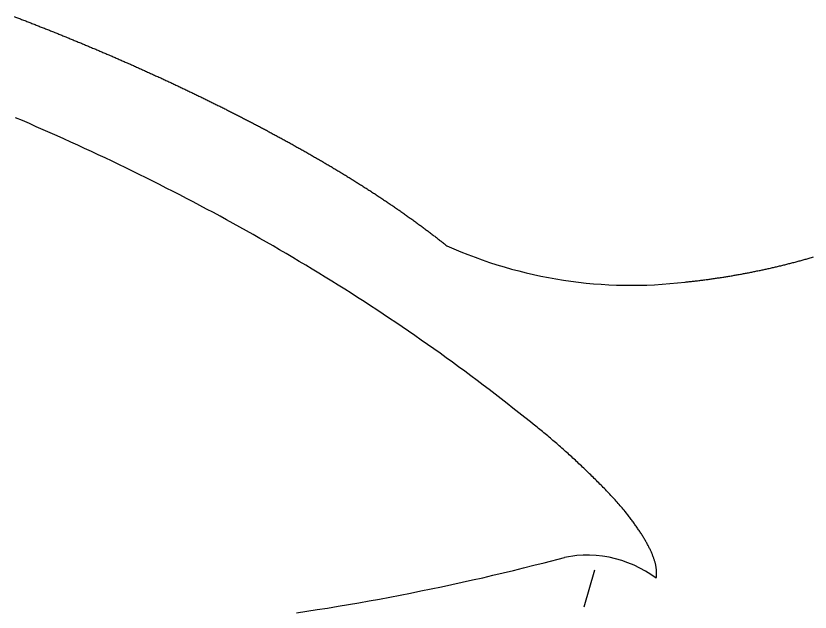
# Model space of a CAD drawing. Extents: x 832 to 912, y 781 to 934.
# Drawn here: x 872.48 to 885.81, y 809.59 to 819.59 of the extents above; entities that cross this region are included whole.
import ezdxf

# ---------------------------------------------------------------- set-up
doc = ezdxf.new("R2010")
doc.units = 0
doc.header["$MEASUREMENT"] = 0
doc.layers.add('1', color=4, linetype='Continuous')
doc.layers.add('SPA', color=2, linetype='Continuous')

# ---------------------------------------------------------------- blocks, each defined once
blk = doc.blocks.new('2010SOVEREIGN')
at = {"layer": 'SPA', "color": 3, "linetype": 'Continuous'}
blk.add_line((49.658, 11.709), (49.832, 12.329), dxfattribs=at)
at = {"layer": 'SPA', "color": 2, "linetype": 'Continuous'}
for points in [[(40.095, 21.608, -0.000454), (40.165, 21.581, -0.000453), (40.234, 21.555, -0.000453), (40.304, 21.528, -0.000452), (40.373, 21.501, -0.000452), (40.443, 21.474, -0.000451), (40.512, 21.446, -0.000451), (40.581, 21.419, -0.000451), (40.651, 21.392, -0.00045), (40.72, 21.364, -0.00045), (40.789, 21.336, -0.000448), (40.858, 21.309, -0.000449), (40.927, 21.281, -0.000451), (40.996, 21.252, -0.000454), (41.065, 21.224, -0.00046), (41.134, 21.196, -0.000464), (41.203, 21.167, -0.000465), (41.272, 21.139, -0.000467), (41.34, 21.11, -0.000469), (41.409, 21.081, -0.000471), (41.478, 21.052, -0.000473), (41.546, 21.023, -0.000475), (41.615, 20.994, -0.000477), (41.683, 20.965, -0.000479), (41.752, 20.935, -0.000481), (41.82, 20.905, -0.000483), (41.888, 20.876, -0.000486), (41.956, 20.846, -0.000488), (42.025, 20.816, -0.00049), (42.093, 20.786, -0.000492), (42.161, 20.755, -0.000494), (42.229, 20.725, -0.000496), (42.296, 20.694, -0.000498), (42.364, 20.664, -0.0005), (42.432, 20.633, -0.000502), (42.5, 20.602, -0.000504), (42.567, 20.571, -0.000506), (42.635, 20.539, -0.000508), (42.703, 20.508, -0.00051), (42.77, 20.477, -0.000512), (42.837, 20.445, -0.000514), (42.905, 20.413, -0.000516), (42.972, 20.381, -0.000518), (43.039, 20.349, -0.00052), (43.106, 20.317, -0.000522), (43.173, 20.284, -0.000524), (43.24, 20.252, -0.000526), (43.307, 20.219, -0.000528), (43.374, 20.186, -0.00053), (43.441, 20.153, -0.000532), (43.508, 20.12, -0.000534), (43.574, 20.087, -0.000536), (43.641, 20.054, -0.000538), (43.707, 20.02, -0.000536), (43.774, 19.987, -0.000527), (43.84, 19.953, -0.000528), (43.907, 19.919, -0.000541), (43.974, 19.884, -0.000551), (44.04, 19.85, -0.000562), (44.107, 19.815, -0.000571), (44.174, 19.78, -0.000583), (44.24, 19.745, -0.000593), (44.307, 19.71, -0.000604), (44.373, 19.674, -0.000615), (44.44, 19.639, -0.000627), (44.506, 19.603, -0.000638), (44.573, 19.567, -0.00065), (44.639, 19.531, -0.000661), (44.705, 19.494, -0.000674), (44.771, 19.458, -0.000686), (44.837, 19.421, -0.0007), (44.903, 19.384, -0.000712), (44.969, 19.347, -0.000726), (45.035, 19.309, -0.000739), (45.1, 19.272, -0.000753), (45.166, 19.234, -0.000767), (45.231, 19.196, -0.000782), (45.296, 19.158, -0.000796), (45.361, 19.12, -0.000811), (45.425, 19.082, -0.000826), (45.49, 19.043, -0.000842), (45.554, 19.005, -0.000858), (45.618, 18.966, -0.000875), (45.682, 18.927, -0.000891), (45.745, 18.888, -0.00091), (45.808, 18.848, -0.000926), (45.871, 18.809, -0.000941), (45.934, 18.769, -0.000952), (45.997, 18.729, -0.000959), (46.059, 18.689, -0.00097), (46.121, 18.649, -0.000989), (46.183, 18.608, -0.001004), (46.245, 18.567, -0.001019), (46.307, 18.526, -0.001034), (46.368, 18.485, -0.001051), (46.43, 18.443, -0.001065), (46.491, 18.401, -0.001079), (46.552, 18.359, -0.001096), (46.613, 18.316, -0.001116), (46.673, 18.273, -0.001124), (46.734, 18.23, -0.001129), (46.794, 18.187, -0.001126), (46.853, 18.145, -0.00112), (46.911, 18.102, -0.001146), (46.968, 18.06, -0.001173), (47.024, 18.018, -0.001189), (47.08, 17.976, -0.001199), (47.135, 17.934, -0.001203), (47.189, 17.892, -0.001198), (47.243, 17.85, -0.001186), (47.297, 17.808, -0.001166), (47.351, 17.765, -0.001141)], [(51.349, 17.156, 0.001464), (51.42, 17.163, 0.001464), (51.49, 17.171, 0.001464), (51.56, 17.179, 0.001464), (51.63, 17.188, 0.001464), (51.7, 17.197, 0.001465), (51.77, 17.206, 0.001465), (51.84, 17.216, 0.001465), (51.91, 17.227, 0.001465), (51.98, 17.237, 0.001466), (52.05, 17.248, 0.001466), (52.12, 17.26, 0.001466), (52.189, 17.272, 0.001466), (52.259, 17.284, 0.001467), (52.329, 17.297, 0.001467), (52.398, 17.31, 0.001467), (52.468, 17.324, 0.001468), (52.537, 17.338, 0.001468), (52.607, 17.352, 0.001469), (52.676, 17.367, 0.001469), (52.745, 17.382, 0.001469), (52.814, 17.398, 0.00147), (52.883, 17.414, 0.00147), (52.953, 17.43, 0.001471), (53.021, 17.447, 0.001471), (53.09, 17.465, 0.001471), (53.159, 17.482, 0.001472), (53.228, 17.5, 0.001475), (53.296, 17.519, 0.001472), (53.365, 17.538, 0.001467), (53.433, 17.557, 0.001478), (53.502, 17.577, 0.001482)]]:
    blk.add_lwpolyline(points, format="xyb", dxfattribs=at)
at = {"layer": 'SPA', "color": 3, "linetype": 'Continuous'}
for points in [[(48.758, 14.81), (48.659, 14.887), (48.561, 14.965), (48.461, 15.043), (48.362, 15.121), (48.262, 15.198), (48.162, 15.275), (48.061, 15.352), (47.959, 15.429), (47.858, 15.506), (47.755, 15.582), (47.653, 15.659), (47.55, 15.735), (47.446, 15.81), (47.342, 15.886), (47.237, 15.961), (47.132, 16.036), (47.027, 16.11), (46.922, 16.184), (46.816, 16.257), (46.71, 16.33), (46.604, 16.403), (46.497, 16.475), (46.391, 16.546), (46.284, 16.617), (46.177, 16.688), (46.069, 16.758), (45.962, 16.828), (45.854, 16.898), (45.746, 16.967), (45.638, 17.035), (45.529, 17.103), (45.421, 17.171), (45.312, 17.238), (45.203, 17.305), (45.094, 17.372), (44.984, 17.438), (44.875, 17.503), (44.765, 17.568), (44.655, 17.633), (44.545, 17.698), (44.435, 17.762), (44.324, 17.825), (44.213, 17.888), (44.103, 17.951), (43.992, 18.014), (43.88, 18.076), (43.769, 18.137), (43.657, 18.198), (43.546, 18.259), (43.434, 18.32), (43.322, 18.38), (43.209, 18.44), (43.097, 18.499), (42.984, 18.558), (42.872, 18.617), (42.759, 18.675), (42.645, 18.733), (42.532, 18.79), (42.418, 18.847), (42.305, 18.904), (42.191, 18.961), (42.077, 19.017), (41.963, 19.072), (41.848, 19.128), (41.734, 19.182), (41.619, 19.237), (41.504, 19.291), (41.389, 19.345), (41.274, 19.398), (41.159, 19.451), (41.043, 19.504), (40.928, 19.556), (40.812, 19.608), (40.696, 19.66), (40.58, 19.711), (40.464, 19.762), (40.347, 19.813), (40.231, 19.863), (40.114, 19.913)], [(50.342, 13.31), (50.325, 13.329), (50.309, 13.348), (50.293, 13.367), (50.276, 13.386), (50.26, 13.405), (50.243, 13.425), (50.226, 13.444), (50.209, 13.463), (50.191, 13.482), (50.174, 13.501), (50.157, 13.521), (50.139, 13.54), (50.122, 13.559), (50.104, 13.578), (50.086, 13.597), (50.068, 13.616), (50.05, 13.635), (50.032, 13.655), (50.013, 13.674), (49.995, 13.693), (49.976, 13.712), (49.958, 13.731), (49.939, 13.75), (49.92, 13.769), (49.901, 13.788), (49.882, 13.807), (49.863, 13.826), (49.844, 13.845), (49.825, 13.864), (49.806, 13.883), (49.787, 13.902), (49.767, 13.921), (49.748, 13.94), (49.728, 13.959), (49.708, 13.978), (49.689, 13.997), (49.669, 14.016), (49.649, 14.035), (49.629, 14.054), (49.609, 14.073), (49.589, 14.091), (49.569, 14.11), (49.549, 14.129), (49.529, 14.148), (49.509, 14.167), (49.488, 14.185), (49.468, 14.204), (49.447, 14.223), (49.427, 14.242), (49.406, 14.26), (49.386, 14.279), (49.365, 14.298), (49.344, 14.316), (49.323, 14.335), (49.302, 14.354), (49.281, 14.372), (49.26, 14.391), (49.239, 14.409), (49.217, 14.428), (49.196, 14.446), (49.175, 14.465), (49.153, 14.483), (49.132, 14.501), (49.11, 14.52), (49.089, 14.538), (49.067, 14.556), (49.045, 14.575), (49.023, 14.593), (49.002, 14.611), (48.98, 14.629), (48.958, 14.648), (48.936, 14.666), (48.914, 14.684), (48.892, 14.702), (48.869, 14.72), (48.847, 14.738), (48.825, 14.756), (48.802, 14.774), (48.758, 14.81)], [(50.342, 13.31), (50.342, 13.31), (50.342, 13.31), (50.342, 13.31), (50.342, 13.31), (50.342, 13.31), (50.342, 13.31), (50.342, 13.31), (50.342, 13.31), (50.342, 13.31), (50.342, 13.31), (50.342, 13.31), (50.342, 13.31), (50.342, 13.31), (50.342, 13.31)], [(50.864, 12.192), (50.865, 12.2), (50.867, 12.209), (50.868, 12.217), (50.869, 12.226), (50.869, 12.235), (50.87, 12.244), (50.87, 12.253), (50.871, 12.262), (50.871, 12.272), (50.871, 12.281), (50.871, 12.291), (50.87, 12.3), (50.87, 12.31), (50.869, 12.32), (50.868, 12.33), (50.868, 12.34), (50.866, 12.35), (50.865, 12.36), (50.863, 12.37), (50.862, 12.381), (50.86, 12.392), (50.858, 12.402), (50.856, 12.413), (50.853, 12.424), (50.85, 12.435), (50.848, 12.446), (50.845, 12.457), (50.842, 12.469), (50.838, 12.48), (50.835, 12.491), (50.831, 12.503), (50.827, 12.515), (50.823, 12.526), (50.819, 12.538), (50.814, 12.55), (50.81, 12.562), (50.805, 12.575), (50.8, 12.587), (50.795, 12.599), (50.79, 12.611), (50.784, 12.624), (50.779, 12.636), (50.773, 12.649), (50.767, 12.662), (50.761, 12.675), (50.754, 12.688), (50.748, 12.7), (50.741, 12.713), (50.734, 12.727), (50.728, 12.74), (50.72, 12.753), (50.713, 12.766), (50.706, 12.78), (50.698, 12.793), (50.69, 12.807), (50.683, 12.82), (50.675, 12.834), (50.666, 12.847), (50.658, 12.861), (50.65, 12.875), (50.641, 12.889), (50.633, 12.903), (50.624, 12.917), (50.615, 12.931), (50.606, 12.945), (50.596, 12.959), (50.587, 12.973), (50.578, 12.987), (50.568, 13.001), (50.558, 13.016), (50.548, 13.03), (50.539, 13.044), (50.528, 13.059), (50.518, 13.073), (50.508, 13.088), (50.498, 13.102), (50.487, 13.117), (50.477, 13.132), (50.466, 13.146), (50.455, 13.161), (50.444, 13.176), (50.433, 13.19), (50.422, 13.205), (50.411, 13.22), (50.4, 13.235), (50.388, 13.25), (50.377, 13.265), (50.365, 13.28), (50.342, 13.31)]]:
    blk.add_lwpolyline(points, dxfattribs=at)
at = {"layer": 'SPA', "color": 2, "linetype": 'Continuous'}
for points in [[(44.827, 11.608), (45.002, 11.634), (45.177, 11.662), (45.351, 11.689), (45.526, 11.718), (45.7, 11.748), (45.875, 11.778), (46.049, 11.809), (46.223, 11.84), (46.396, 11.873), (46.57, 11.906), (46.743, 11.94), (46.917, 11.975), (47.09, 12.01), (47.263, 12.046), (47.436, 12.083), (47.608, 12.121), (47.781, 12.159), (47.953, 12.198), (48.125, 12.238), (48.297, 12.279), (48.468, 12.32), (48.64, 12.362), (48.811, 12.405), (48.982, 12.449), (49.324, 12.538)], [(50.864, 12.192), (50.777, 12.252), (50.686, 12.309), (50.591, 12.36), (50.492, 12.407), (50.391, 12.449), (50.287, 12.485), (50.181, 12.515), (50.073, 12.54), (49.964, 12.558), (49.855, 12.57), (49.747, 12.575), (49.639, 12.575), (49.532, 12.568), (49.324, 12.538)]]:
    blk.add_lwpolyline(points, dxfattribs=at)
blk.add_arc((50.446, 24.657), 7.555, 245.8098, 276.8641, dxfattribs=at)

msp = doc.modelspace()

# ---------------------------------------------------------------- block references
at = {"layer": '1'}
msp.add_blockref('2010SOVEREIGN', (832.36, 797.97), dxfattribs=at)

doc.saveas('drawing.dxf')
